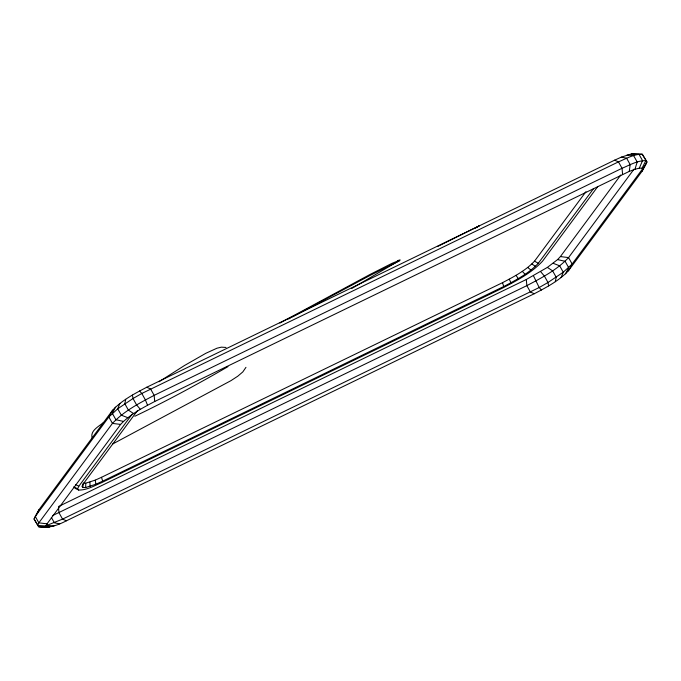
<?xml version="1.0" encoding="UTF-8"?>
<svg xmlns="http://www.w3.org/2000/svg" width="681" height="681" viewBox="0 0 681 681"><rect width="100%" height="100%" fill="white"/><g stroke="black" fill="none" stroke-linecap="round" stroke-linejoin="round"><path stroke-width="1.02" d="M137.553 410.515L82.988 484.242L81.967 486.413L82.886 487.528L85.653 487.528L85.797 483.169L95.246 480.131L101.512 477.296L502.544 282.658C513.883 276.707 525.655 270.612 534.508 261.172L585.949 191.684M82.886 487.528L83.252 483.169L85.797 483.169M46.912 527.085L46.01 525.987L47.023 523.851L120.614 424.416C130.062 414.337 142.627 407.859 154.715 401.501L629.253 171.408L630.189 164.598L626.605 158.188L621.293 157.158L614.628 160.171L146.747 387.242C134.668 393.609 122.095 400.087 112.654 410.166L39.055 509.601L34.05 519.024L38.723 526.788C48.496 528.626 57.834 525.23 66.397 520.812L534.27 293.741C546.366 287.391 558.914 280.895 568.371 270.825L641.97 171.391L646.95 161.976L642.277 154.212L631.364 153.915L621.293 157.158M125.679 399.338L124.819 403.731L128.403 410.141L133.638 413.588M555.321 281.662L556.198 277.261L552.614 270.842L547.362 267.412L526.311 279.491L58.43 506.562M629.253 171.408L634.973 169.271L637.178 161.984L633.594 155.574L627.005 155.021M119.907 403.458L117.736 408.787L108.858 416.985L35.259 516.419L38.851 522.829L47.023 523.851M561.093 277.542L563.264 272.221L572.142 264.007L642.6 168.828M634.973 169.271L639.331 168.164L642.532 160.622L638.948 154.212L631.364 153.915M641.97 171.391L646.95 161.976L642.277 154.212C633.781 154.034 626.094 158.724 618.459 161.874L141.801 393.473L133.016 398.513L117.736 408.787L121.32 415.197L127.875 417.708M39.055 509.601L34.05 519.024L38.723 526.788L49.636 527.085M597.705 186.654L542.51 261.223C531.435 273.038 516.709 280.64 502.544 288.089L101.512 482.718C94.199 485.749 86.836 490.226 78.69 490.065L77.625 488.779L78.809 486.268L132.105 414.244M639.331 168.164L642.055 168.164L645.86 160.622C637.365 160.444 629.678 165.142 622.042 168.284L154.161 395.355C139.375 403.135 124.01 411.077 112.442 423.403L38.851 522.829L37.634 525.443L46.01 525.987M115.464 407.153L112.305 413.299L115.889 419.709L123.423 421.403M565.536 273.847L568.695 267.701L565.111 261.291L557.577 259.597L547.362 267.412M568.371 270.825L572.142 264.007L568.558 257.597L560.403 256.575L557.577 259.597M112.654 410.166L108.858 416.985L112.442 423.403L120.614 424.416M245.96 367.34L242.828 371.903L237.763 376.21L230.885 380.696L112.714 443.969M85.653 487.528L95.885 484.234L102.661 481.161L503.702 286.531C515.968 280.078 528.728 273.49 538.313 263.266L593.509 188.688M560.403 256.575L620.791 174.991M633.977 169.211L568.558 257.597C556.998 269.923 541.642 277.857 526.847 285.637L52.624 515.585M643.851 167.126L645.741 164.581M351.771 288.48L400.249 259.989L391.95 263.368L369.851 274.562L279.908 323.066M103.623 422.373C99.077 426.383 89.722 430.673 92.233 438.13M159.022 381.743L184.483 365.518L205.849 353.286L216.967 348.212L221.325 347.165L226.032 347.446M227.973 366.633C197.584 384.246 166.462 401.143 134.812 416.27M397.346 261.087L399.185 260.023M475.5 228.024L479.177 225.888L437.815 246.386M288.599 318.989L290.472 317.984M292.345 316.98L370.277 275.328L399.611 260.789M45.627 525.877L62.558 519.118L539.199 287.527L547.984 282.487L563.264 272.221L559.68 265.803L553.134 263.292M54.012 525.97L47.406 525.434L46.385 523.604M59.707 523.842L54.395 522.821L51.322 517.322M534.27 293.741L530.439 292.047L526.847 285.637L526.311 279.491M66.397 520.812L62.558 519.118L58.975 512.708L58.523 507.592M614.628 160.171L618.459 161.874L622.042 168.284L622.587 174.421M146.747 387.242L150.578 388.945L154.161 395.355L154.715 401.501M74.867 488.234L78.69 490.065M73.744 486.855L77.625 488.779M75.753 484.608L78.809 486.268M534.508 261.172L538.313 263.266M531.852 264.015L535.453 266.322M527.707 267.463L530.95 270.076M522.276 271.336L525.077 274.264M541.438 290.046L539.199 287.527L533.47 275.796M139.562 390.954L141.801 393.473L145.385 399.883L147.53 405.204M140.354 409.324L136.6 404.923L133.016 398.513L132.395 395.065M540.663 271.676L544.4 276.077L547.984 282.487L548.622 285.926M642.055 168.164L642.949 169.263M516.002 275.328L518.275 278.589M509.269 279.201L510.971 282.785M502.544 282.658L503.702 286.531M101.512 477.296L102.661 481.161M95.246 480.131L95.885 484.234M89.901 482.131L90.079 486.404"/></g></svg>
